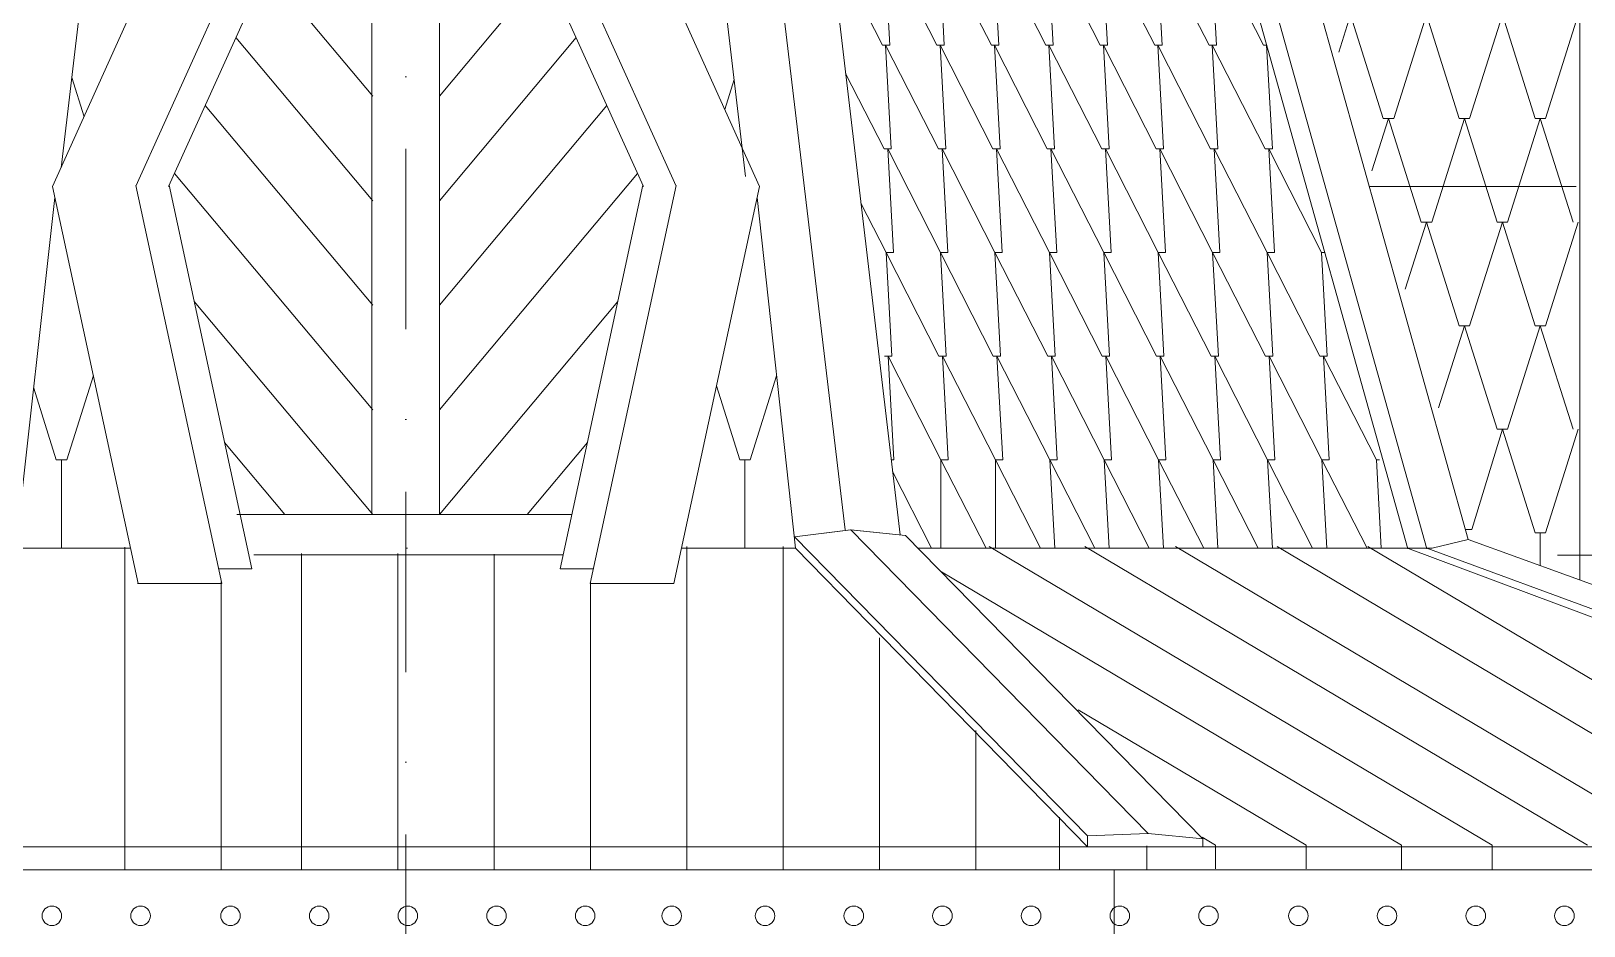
# Model space of a CAD drawing. Header units: millimetres. Extents: x 2399 to 111977, y 1313 to 59551.
# Drawn here: x 42151 to 45188, y 46560 to 48311 of the extents above; entities that cross this region are included whole.
import ezdxf

# ---------------------------------------------------------------- set-up
doc = ezdxf.new("R2010")
doc.units = ezdxf.units.MM
doc.linetypes.add('Невидимая', pattern=[391.222223, 282.222223, -109])
doc.linetypes.add('Штрихпунктирная', pattern=[670.277762, 352.777767, -176.388884, 0, -141.111112])
doc.layers.add('hatch1', color=7, linetype='Continuous', lineweight=20, true_color=0x6a6a6a)
doc.layers.add('main line', color=7, linetype='Continuous', lineweight=13)

msp = doc.modelspace()

# ---------------------------------------------------------------- linework, layer by layer
at = {"layer": 'hatch1', "color": 251, "linetype": 'Continuous', "lineweight": 20, "true_color": 0x6a6a6a}
for p, q in [((43816.5088, 48282.6523), (43713.2111, 48485.302)), ((43819.6505, 48485.302), (43830.8273, 48282.6523)), ((43922.9482, 48282.6523), (43819.6505, 48485.302)), ((44029.3875, 48282.6523), (43926.0898, 48485.302)), ((43926.0898, 48485.302), (43937.2667, 48282.6523)), ((44032.5292, 48485.302), (44043.706, 48282.6523)), ((44135.8268, 48282.6523), (44032.5292, 48485.302)), ((44138.9685, 48485.302), (44150.1453, 48282.6523)), ((44242.2662, 48282.6523), (44138.9685, 48485.302)), ((44245.4078, 48485.302), (44256.5847, 48282.6523)), ((44348.7055, 48282.6523), (44245.4078, 48485.302)), ((44351.8472, 48485.302), (44363.024, 48282.6523)), ((44455.1449, 48282.6523), (44351.8472, 48485.302)), ((44458.2865, 48485.302), (44469.4634, 48282.6523)), ((44561.5842, 48282.6523), (44458.2865, 48485.302)), ((44731.5853, 48342.1505), (44708.6163, 48269.3625)), ((44731.5853, 48342.1505), (44795.5334, 48139.5008)), ((44880.0729, 48342.1505), (44816.1248, 48139.5008)), ((44880.0729, 48342.1505), (44944.021, 48139.5008)), ((45028.5605, 48342.1505), (44964.6124, 48139.5008)), ((45028.5605, 48342.1505), (45092.5086, 48139.5008)), ((45177.0481, 48342.1505), (45113.0999, 48139.5008)), ((43816.5088, 48282.6523), (43830.8273, 48282.6523)), ((43822.507, 48282.6523), (43833.6838, 48080.0026)), ((43925.8047, 48080.0026), (43822.507, 48282.6523)), ((43922.9482, 48282.6523), (43937.2667, 48282.6523)), ((43928.9463, 48282.6523), (43940.1232, 48080.0026)), ((44032.244, 48080.0026), (43928.9463, 48282.6523)), ((44029.3875, 48282.6523), (44043.706, 48282.6523)), ((44035.3857, 48282.6523), (44046.5625, 48080.0026)), ((44138.6834, 48080.0026), (44035.3857, 48282.6523)), ((44135.8268, 48282.6523), (44150.1453, 48282.6523)), ((44141.825, 48282.6523), (44153.0019, 48080.0026)), ((44245.1227, 48080.0026), (44141.825, 48282.6523)), ((44242.2662, 48282.6523), (44256.5847, 48282.6523)), ((44248.2644, 48282.6523), (44259.4412, 48080.0026)), ((44351.562, 48080.0026), (44248.2644, 48282.6523)), ((44348.7055, 48282.6523), (44363.024, 48282.6523)), ((44458.0014, 48080.0026), (44354.7037, 48282.6523)), ((44354.7037, 48282.6523), (44365.8805, 48080.0026)), ((44455.1449, 48282.6523), (44469.4634, 48282.6523)), ((44461.143, 48282.6523), (44472.3199, 48080.0026)), ((44564.4407, 48080.0026), (44461.143, 48282.6523)), ((44561.5842, 48282.6523), (44567.9627, 48282.6523)), ((44567.5824, 48282.6523), (44578.7592, 48080.0026)), ((43819.3654, 48080.0026), (43744.3202, 48227.2264)), ((42230.926, 48219.6809), (42255.1372, 48142.9563)), ((43526.4095, 48215.9977), (43507.8142, 48157.0696)), ((44805.8291, 48139.5008), (44773.603, 48037.3772)), ((44795.5334, 48139.5008), (44816.1248, 48139.5008)), ((44805.8291, 48139.5008), (44869.7772, 47936.8511)), ((44954.3167, 48139.5008), (44890.3686, 47936.8511)), ((44944.021, 48139.5008), (44964.6124, 48139.5008)), ((44954.3167, 48139.5008), (45018.2648, 47936.8511)), ((45102.8043, 48139.5008), (45038.8562, 47936.8511)), ((45092.5086, 48139.5008), (45113.0999, 48139.5008)), ((45102.8043, 48139.5008), (45166.7524, 47936.8511)), ((43819.3654, 48080.0026), (43833.6838, 48080.0026)), ((43826.5246, 48080.0026), (43837.7014, 47877.3529)), ((43929.8223, 47877.3529), (43826.5246, 48080.0026)), ((43925.8047, 48080.0026), (43940.1232, 48080.0026)), ((44036.2616, 47877.3529), (43932.9639, 48080.0026)), ((43932.9639, 48080.0026), (43944.1408, 47877.3529)), ((44032.244, 48080.0026), (44046.5625, 48080.0026)), ((44142.701, 47877.3529), (44039.4033, 48080.0026)), ((44039.4033, 48080.0026), (44050.5801, 47877.3529)), ((44138.6834, 48080.0026), (44153.0019, 48080.0026)), ((44249.1403, 47877.3529), (44145.8426, 48080.0026)), ((44145.8426, 48080.0026), (44157.0195, 47877.3529)), ((44245.1227, 48080.0026), (44259.4412, 48080.0026)), ((44355.5796, 47877.3529), (44252.282, 48080.0026)), ((44252.282, 48080.0026), (44263.4588, 47877.3529)), ((44351.562, 48080.0026), (44365.8805, 48080.0026)), ((44462.019, 47877.3529), (44358.7213, 48080.0026)), ((44358.7213, 48080.0026), (44369.8981, 47877.3529)), ((44458.0014, 48080.0026), (44472.3199, 48080.0026)), ((44568.4583, 47877.3529), (44465.1606, 48080.0026)), ((44465.1606, 48080.0026), (44476.3375, 47877.3529)), ((44564.4407, 48080.0026), (44578.7592, 48080.0026)), ((44571.6, 48080.0026), (44582.7768, 47877.3529)), ((44674.8977, 47877.3529), (44571.6, 48080.0026)), ((43823.383, 47877.3529), (43774.2069, 47973.8265)), ((44880.0729, 47936.8511), (44838.5896, 47805.3918)), ((44869.7772, 47936.8511), (44890.3686, 47936.8511)), ((44880.0729, 47936.8511), (44944.021, 47734.2015)), ((45028.5605, 47936.8511), (44964.6124, 47734.2015)), ((45018.2648, 47936.8511), (45038.8562, 47936.8511)), ((45028.5605, 47936.8511), (45092.5086, 47734.2015)), ((45177.0481, 47936.8511), (45113.0999, 47734.2015)), ((43823.383, 47877.3529), (43834.5598, 47674.7032)), ((43926.6806, 47674.7032), (43823.383, 47877.3529)), ((43823.383, 47877.3529), (43837.7014, 47877.3529)), ((43929.8223, 47877.3529), (43940.9991, 47674.7032)), ((44033.12, 47674.7032), (43929.8223, 47877.3529)), ((43929.8223, 47877.3529), (43944.1408, 47877.3529)), ((44036.2616, 47877.3529), (44047.4385, 47674.7032)), ((44139.5593, 47674.7032), (44036.2616, 47877.3529)), ((44036.2616, 47877.3529), (44050.5801, 47877.3529)), ((44142.701, 47877.3529), (44153.8778, 47674.7032)), ((44245.9987, 47674.7032), (44142.701, 47877.3529)), ((44142.701, 47877.3529), (44157.0195, 47877.3529)), ((44249.1403, 47877.3529), (44260.3172, 47674.7032)), ((44352.438, 47674.7032), (44249.1403, 47877.3529)), ((44249.1403, 47877.3529), (44263.4588, 47877.3529)), ((44355.5796, 47877.3529), (44366.7565, 47674.7032)), ((44458.8773, 47674.7032), (44355.5796, 47877.3529)), ((44355.5796, 47877.3529), (44369.8981, 47877.3529)), ((44462.019, 47877.3529), (44473.1958, 47674.7032)), ((44565.3167, 47674.7032), (44462.019, 47877.3529)), ((44462.019, 47877.3529), (44476.3375, 47877.3529)), ((44568.4583, 47877.3529), (44579.6352, 47674.7032)), ((44671.756, 47674.7032), (44568.4583, 47877.3529)), ((44568.4583, 47877.3529), (44582.7768, 47877.3529)), ((44674.8977, 47877.3529), (44686.0745, 47674.7032)), ((44674.8977, 47877.3529), (44681.2761, 47877.3529)), ((44954.3167, 47734.2015), (44903.5762, 47573.4065)), ((44944.021, 47734.2015), (44964.6124, 47734.2015)), ((44954.3167, 47734.2015), (45018.2648, 47531.5518)), ((45102.8043, 47734.2015), (45038.8562, 47531.5518)), ((45092.5086, 47734.2015), (45113.0999, 47734.2015)), ((45102.8043, 47734.2015), (45166.7524, 47531.5518)), ((43820.2413, 47674.7032), (43834.5598, 47674.7032)), ((43827.4006, 47674.7032), (43838.5774, 47472.0535)), ((43930.6982, 47472.0535), (43827.4006, 47674.7032)), ((43926.6806, 47674.7032), (43940.9991, 47674.7032)), ((43933.8399, 47674.7032), (43945.0167, 47472.0535)), ((44037.1376, 47472.0535), (43933.8399, 47674.7032)), ((44033.12, 47674.7032), (44047.4385, 47674.7032)), ((44040.2792, 47674.7032), (44051.4561, 47472.0535)), ((44143.5769, 47472.0535), (44040.2792, 47674.7032)), ((44139.5593, 47674.7032), (44153.8778, 47674.7032)), ((44146.7186, 47674.7032), (44157.8954, 47472.0535)), ((44250.0163, 47472.0535), (44146.7186, 47674.7032)), ((44245.9987, 47674.7032), (44260.3172, 47674.7032)), ((44253.1579, 47674.7032), (44264.3347, 47472.0535)), ((44356.4556, 47472.0535), (44253.1579, 47674.7032)), ((44352.438, 47674.7032), (44366.7565, 47674.7032)), ((44462.8949, 47472.0535), (44359.5972, 47674.7032)), ((44359.5972, 47674.7032), (44370.7741, 47472.0535)), ((44458.8773, 47674.7032), (44473.1958, 47674.7032)), ((44466.0366, 47674.7032), (44477.2134, 47472.0535)), ((44569.3343, 47472.0535), (44466.0366, 47674.7032)), ((44565.3167, 47674.7032), (44579.6352, 47674.7032)), ((44572.4759, 47674.7032), (44583.6528, 47472.0535)), ((44675.7736, 47472.0535), (44572.4759, 47674.7032)), ((44671.756, 47674.7032), (44686.0745, 47674.7032)), ((44678.9153, 47674.7032), (44690.0921, 47472.0535)), ((44782.2129, 47472.0535), (44678.9153, 47674.7032)), ((42273.269, 47636.582), (42221.3504, 47472.0535)), ((43491.6484, 47616.2383), (43537.1474, 47472.0535)), ((43609.4117, 47635.8037), (43557.7387, 47472.0535)), ((42156.5192, 47612.2482), (42200.7591, 47472.0535)), ((45028.5605, 47531.5518), (44968.5629, 47335.4052)), ((45018.2648, 47531.5518), (45038.8562, 47531.5518)), ((45028.5605, 47531.5518), (45092.5086, 47328.9021)), ((45177.0481, 47531.5518), (45113.0999, 47328.9021)), ((42221.3504, 47472.0535), (42200.7591, 47472.0535)), ((42211.0548, 47472.0535), (42210.6676, 47470.8267)), ((42211.0548, 47472.0535), (42211.4419, 47470.8267)), ((42211.0548, 47472.0535), (42211.0548, 47299.1215)), ((43557.7387, 47472.0535), (43537.1474, 47472.0535)), ((43547.443, 47472.0535), (43547.0559, 47470.8267)), ((43547.443, 47472.0535), (43547.8302, 47470.8267)), ((43547.443, 47472.0535), (43547.443, 47299.1215)), ((43833.3875, 47472.0535), (43838.5774, 47472.0535)), ((43930.6982, 47472.0535), (43930.6982, 47299.1215)), ((44018.8478, 47299.1215), (43930.6982, 47472.0535)), ((43930.6982, 47472.0535), (43945.0167, 47472.0535)), ((44125.2871, 47299.1215), (44037.1376, 47472.0535)), ((44037.1376, 47472.0535), (44037.1376, 47299.1215)), ((44037.1376, 47472.0535), (44051.4561, 47472.0535)), ((44143.5769, 47472.0535), (44153.1147, 47299.1215)), ((44231.7264, 47299.1215), (44143.5769, 47472.0535)), ((44143.5769, 47472.0535), (44157.8954, 47472.0535)), ((44250.0163, 47472.0535), (44259.5541, 47299.1215)), ((44338.1658, 47299.1215), (44250.0163, 47472.0535)), ((44250.0163, 47472.0535), (44264.3347, 47472.0535)), ((44356.4556, 47472.0535), (44365.9934, 47299.1215)), ((44444.6051, 47299.1215), (44356.4556, 47472.0535)), ((44356.4556, 47472.0535), (44370.7741, 47472.0535)), ((44462.8949, 47472.0535), (44472.4327, 47299.1215)), ((44551.0444, 47299.1215), (44462.8949, 47472.0535)), ((44462.8949, 47472.0535), (44477.2134, 47472.0535)), ((44569.3343, 47472.0535), (44578.8721, 47299.1215)), ((44657.4838, 47299.1215), (44569.3343, 47472.0535)), ((44569.3343, 47472.0535), (44583.6528, 47472.0535)), ((44675.7736, 47472.0535), (44685.3114, 47299.1215)), ((44763.9231, 47299.1215), (44675.7736, 47472.0535)), ((44675.7736, 47472.0535), (44690.0921, 47472.0535)), ((44782.2129, 47472.0535), (44791.7508, 47299.1215)), ((44782.2129, 47472.0535), (44788.5914, 47472.0535)), ((43912.4084, 47299.1215), (43836.1356, 47448.7538)), ((44968.5629, 47335.4052), (44956.4011, 47335.4052)), ((45113.0999, 47328.9021), (45092.5086, 47328.9021)), ((45102.8043, 47328.9021), (45102.8043, 47264.5829))]:
    msp.add_line(p, q, dxfattribs=at)
at = {"layer": 'main line', "color": 7, "linetype": 'Штрихпунктирная', "lineweight": 13}
msp.add_line((42884.2044, 54113.2451), (42884.2044, 28718.316), dxfattribs=at)
at = {"layer": 'main line', "color": 7, "linetype": 'Continuous', "lineweight": 13}
for p, q in [((42210.136, 48042.9496), (42732.8485, 52486.4189)), ((43548.7552, 48026.042), (43024.0537, 52486.4189)), ((43743.2328, 47334.5895), (43130.8077, 52487.1894)), ((43850.7525, 47324.8219), (43241.793, 52487.9905)), ((44843.7728, 47297.4766), (43390.2718, 52489.2871)), ((44881.013, 47297.9948), (43427.3315, 52489.2871)), ((44961.8628, 47315.9086), (43512.6312, 52489.2871)), ((42193.6035, 48006.2092), (42885.3746, 49543.5397)), ((43575.6987, 48006.2092), (42883.9275, 49543.5397)), ((45180.3601, 47236.3636), (45180.3601, 49543.5397)), ((42356.0755, 48007.3451), (42884.6511, 49173.5861)), ((43413.2266, 48007.3451), (42884.6511, 49173.5861)), ((42420.188, 48006.7738), (42884.6511, 49031.558)), ((43349.1141, 48006.7738), (42884.6511, 49031.558)), ((42817.9993, 47365.0691), (42817.9993, 48884.4984)), ((42949.8558, 47365.0691), (42949.8558, 48887.6913)), ((42819.4464, 48183.2738), (42612.2061, 48430.4394)), ((42949.8558, 48183.2738), (43157.0961, 48430.4394)), ((42819.4464, 47978.7226), (42552.0269, 48297.6611)), ((42949.8558, 47978.7226), (43217.2752, 48297.6611)), ((42819.4464, 47774.1715), (42491.8478, 48164.8828)), ((42949.8558, 47774.1715), (43277.4544, 48164.8828)), ((42819.4464, 47569.6203), (42431.6686, 48032.1044)), ((42949.8558, 47569.6203), (43337.6335, 48032.1044)), ((42121.4976, 47299.1215), (42198.1977, 47984.893)), ((42360.8773, 47230.103), (42193.6035, 48006.2092)), ((42524.3096, 47230.103), (42356.5604, 48008.4149)), ((42583.0999, 47258.7184), (42421.3292, 48009.2915)), ((43186.2023, 47258.7184), (43347.973, 48009.2915)), ((43244.9925, 47230.103), (43412.7418, 48008.4149)), ((43408.4248, 47230.103), (43575.6987, 48006.2092)), ((43646.3575, 47299.1215), (43571.1044, 47984.893)), ((44768.4871, 48006.2092), (45172.8988, 48006.2092)), ((42819.4464, 47365.0691), (42470.4742, 47781.2717)), ((42949.8558, 47365.0691), (43298.828, 47781.2717)), ((42647.9369, 47365.0691), (42529.8146, 47505.9481)), ((43121.3652, 47365.0691), (43239.4876, 47505.9481)), ((43209.124, 47365.0691), (42553.5962, 47365.0691)), ((43754.0675, 47334.5895), (43644.1329, 47321.0912)), ((43644.1329, 47321.0912), (44217.0663, 46736.0185)), ((43754.1856, 47334.5895), (43644.251, 47321.0912)), ((43754.0675, 47334.5895), (43861.5139, 47324.0461)), ((43754.1856, 47334.5895), (43861.632, 47324.0461)), ((43754.1856, 47334.5895), (44335.9479, 46740.5007)), ((43861.5139, 47324.0461), (44443.2762, 46729.9573)), ((44961.7447, 47315.9086), (44891.6063, 47299.1215)), ((44961.7447, 47315.9086), (46551.3634, 46737.5135)), ((42121.3795, 47299.1215), (42345.8837, 47299.1215)), ((42334.6424, 47300.7517), (42334.6424, 46671.0601)), ((43191.8939, 47285.674), (42586.8978, 47285.674)), ((42680.2406, 47288.7402), (42680.2406, 46671.0601)), ((42868.5847, 47288.7402), (42868.5847, 46671.0601)), ((42883.8094, 47299.1215), (42887.26, 47299.1215)), ((43056.9289, 47287.3042), (43056.9289, 46671.0601)), ((43423.016, 47299.1215), (43646.2394, 47299.1215)), ((43433.6171, 47302.1877), (43433.6171, 46671.0601)), ((43621.9613, 47302.1877), (43621.9613, 46671.0601)), ((44217.5813, 46714.9459), (43646.2394, 47299.1215)), ((43885.9213, 47299.1215), (44891.6063, 47299.1215)), ((44025.1544, 47302.1877), (45008.689, 46718.0121)), ((44211.7661, 47302.1877), (45195.3008, 46718.0121)), ((44389.0841, 47302.1877), (45372.6188, 46718.0121)), ((44588.0649, 47302.1877), (45571.5996, 46718.0121)), ((44765.383, 47302.1877), (45748.9176, 46718.0121)), ((44843.3123, 47299.1215), (46401.3229, 46714.9459)), ((44880.6975, 47299.1215), (46402.28, 46737.5135)), ((42582.9818, 47258.7184), (42518.0241, 47258.7184)), ((43251.1739, 47258.7184), (43186.0842, 47258.7184)), ((43931.6916, 47252.3815), (44831.371, 46718.0121)), ((42524.1915, 47230.103), (42359.3121, 47230.103)), ((42522.9865, 47233.1692), (42522.9865, 46671.0601)), ((43408.3068, 47230.103), (43244.8744, 47230.103)), ((43245.273, 47233.1692), (43245.273, 46671.0601)), ((43810.3054, 47123.525), (43810.3054, 46671.0601)), ((44199.0688, 46982.7324), (44644.7593, 46718.0121)), ((43998.6495, 46942.1892), (43998.6495, 46671.0601)), ((44162.6797, 46772.711), (44162.6797, 46671.0601)), ((44335.8298, 46740.5007), (44217.0663, 46736.0185)), ((44217.5813, 46736.0185), (44217.5813, 46714.9459)), ((44335.8298, 46740.5007), (44443.675, 46730.4351)), ((39205.3027, 46714.9459), (46551.3634, 46714.9459)), ((44333.0363, 46716.5761), (44333.0363, 46671.0601)), ((44333.0363, 46714.9459), (44333.0363, 46669.4299)), ((44441.4561, 46733.4462), (44467.4413, 46718.0121)), ((44442.7211, 46730.5242), (44442.7211, 46714.9459)), ((44467.4413, 46718.0121), (44467.4413, 46671.7244)), ((44644.7593, 46718.0121), (44644.7593, 46671.7244)), ((44831.371, 46718.0121), (44831.371, 46671.0601)), ((45008.689, 46718.0121), (45008.689, 46671.0601)), ((46548.9401, 46669.4299), (39208.3558, 46669.4299)), ((44269.1588, 46470.107), (44269.1588, 46669.4299))]:
    msp.add_line(p, q, dxfattribs=at)
at = {"layer": 'main line', "color": 7, "linetype": 'Невидимая', "lineweight": 13}
msp.add_line((46983.4707, 47285.0578), (45092.5086, 47285.0578), dxfattribs=at)
at = {"layer": 'main line', "color": 7, "linetype": 'Continuous', "lineweight": 13}
for centre in [(42192.1305, 46579.7452), (42192.1305, 46579.7452), (42192.1305, 46579.7452), (42192.1305, 46579.7452), (42192.1305, 46579.7452), (42192.1305, 46579.7452), (42365.5425, 46579.7452), (42365.5425, 46579.7452), (42365.5425, 46579.7452), (42365.5425, 46579.7452), (42365.5425, 46579.7452), (42365.5425, 46579.7452), (42541.4092, 46579.7452), (42541.4092, 46579.7452), (42541.4092, 46579.7452), (42541.4092, 46579.7452), (42541.4092, 46579.7452), (42541.4092, 46579.7452), (42714.8212, 46579.7452), (42714.8212, 46579.7452), (42714.8212, 46579.7452), (42714.8212, 46579.7452), (42714.8212, 46579.7452), (42714.8212, 46579.7452), (42888.2331, 46579.7452), (42888.2331, 46579.7452), (42888.2331, 46579.7452), (42888.2331, 46579.7452), (42888.2331, 46579.7452), (42888.2331, 46579.7452), (43061.6451, 46579.7452), (43061.6451, 46579.7452), (43061.6451, 46579.7452), (43061.6451, 46579.7452), (43061.6451, 46579.7452), (43061.6451, 46579.7452), (43235.0571, 46579.7452), (43235.0571, 46579.7452), (43235.0571, 46579.7452), (43235.0571, 46579.7452), (43235.0571, 46579.7452), (43235.0571, 46579.7452), (43404.1949, 46579.7452), (43404.1949, 46579.7452), (43404.1949, 46579.7452), (43404.1949, 46579.7452), (43404.1949, 46579.7452), (43404.1949, 46579.7452), (43586.7905, 46579.7452), (43586.7905, 46579.7452), (43586.7905, 46579.7452), (43586.7905, 46579.7452), (43586.7905, 46579.7452), (43586.7905, 46579.7452), (43760.2024, 46579.7452), (43760.2024, 46579.7452), (43760.2024, 46579.7452), (43760.2024, 46579.7452), (43760.2024, 46579.7452), (43760.2024, 46579.7452), (43933.6144, 46579.7452), (43933.6144, 46579.7452), (43933.6144, 46579.7452), (43933.6144, 46579.7452), (43933.6144, 46579.7452), (43933.6144, 46579.7452), (44107.0263, 46579.7452), (44107.0263, 46579.7452), (44107.0263, 46579.7452), (44107.0263, 46579.7452), (44107.0263, 46579.7452), (44107.0263, 46579.7452), (44280.4383, 46579.7452), (44280.4383, 46579.7452), (44280.4383, 46579.7452), (44280.4383, 46579.7452), (44280.4383, 46579.7452), (44280.4383, 46579.7452), (44453.8503, 46579.7452), (44453.8503, 46579.7452), (44453.8503, 46579.7452), (44453.8503, 46579.7452), (44453.8503, 46579.7452), (44453.8503, 46579.7452), (44629.717, 46579.7452), (44629.717, 46579.7452), (44629.717, 46579.7452), (44629.717, 46579.7452), (44629.717, 46579.7452), (44629.717, 46579.7452), (44803.1289, 46579.7452), (44803.1289, 46579.7452), (44803.1289, 46579.7452), (44803.1289, 46579.7452), (44803.1289, 46579.7452), (44803.1289, 46579.7452), (44976.5409, 46579.7452), (44976.5409, 46579.7452), (44976.5409, 46579.7452), (44976.5409, 46579.7452), (44976.5409, 46579.7452), (44976.5409, 46579.7452), (45149.9529, 46579.7452), (45149.9529, 46579.7452), (45149.9529, 46579.7452), (45149.9529, 46579.7452), (45149.9529, 46579.7452), (45149.9529, 46579.7452)]:
    msp.add_circle(centre, 19.1338, dxfattribs=at)

doc.saveas('drawing.dxf')
